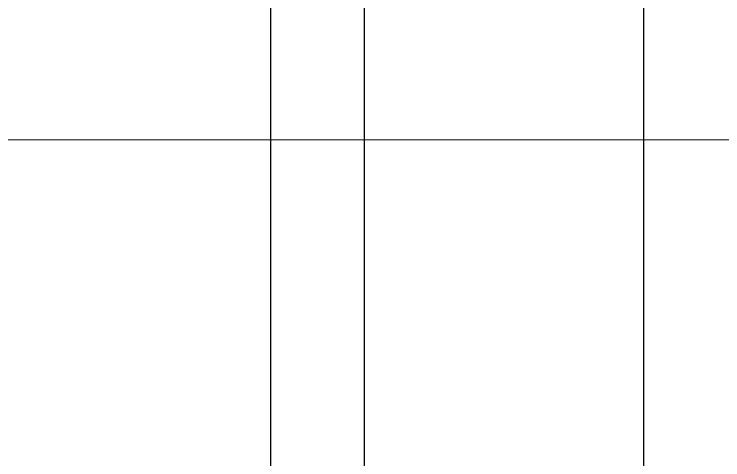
# Model space of a CAD drawing. Header units: millimetres. Extents: x -853432 to -773672, y -18171 to 22484.
# Drawn here: x -844208 to -843448, y 10938 to 11416 of the extents above; entities that cross this region are included whole.
import ezdxf
from ezdxf.xclip import XClip

# ---------------------------------------------------------------- set-up
doc = ezdxf.new("R2010")
doc.units = ezdxf.units.MM
doc.header["$XCLIPFRAME"] = 0
doc.layers.add('000 - WIPEOUT', color=250, linetype='Continuous')
doc.layers.add('A11_ALU.SOLID SHEET', color=2, linetype='Continuous')
doc.layers.add('A-GLAZ-CURT', color=2, linetype='Continuous', lineweight=9)

# ---------------------------------------------------------------- blocks, each defined once
blk = doc.blocks.new('System Panel - DPA-AR_Metal Ceiling Rectangular Panel-15987054-4251-01 ENLARGED CONCOURSE LEVEL - REFLECTED CEILING PLAN - SHEET 2')
at = {"layer": 'A-GLAZ-CURT'}
for p, q in [((-845107.46, 11281.37), (-847507.46, 11281.37)), ((-847507.46, 11281.37), (-845107.46, 11281.37))]:
    blk.add_line(p, q, dxfattribs=at)
blk = doc.blocks.new('*U634')
at = {"layer": 'A-GLAZ-CURT'}
blk.add_blockref('System Panel - DPA-AR_Metal Ceiling Rectangular Panel-15987054-4251-01 ENLARGED CONCOURSE LEVEL - REFLECTED CEILING PLAN - SHEET 2', (838282.37, -3579.02), dxfattribs=at)
blk = doc.blocks.new('*U1002')
at = {"color": 3}
for points in [[(-1087.5, -850), (1087.5, -850), (1087.5, -1150), (-1087.5, -1150)], [(-1087.5, -1250), (1087.5, -1250), (1087.5, -1550), (-1087.5, -1550)]]:
    blk.add_wipeout(points, dxfattribs=at).dxf.layer = '000 - WIPEOUT'
at = {"layer": 'A11_ALU.SOLID SHEET', "color": 0, "linetype": 'ByBlock'}
for points in [[(-1087.5, -1150), (1087.5, -1150), (1087.5, -850), (-1087.5, -850)], [(-1087.5, -1550), (1087.5, -1550), (1087.5, -1250), (-1087.5, -1250)]]:
    blk.add_lwpolyline(points, close=True, dxfattribs=at)
blk = doc.blocks.new('*U1213')
at = {"layer": 'A11_ALU.SOLID SHEET', "color": 0, "linetype": 'ByBlock', "rotation": 90}
blk.add_blockref('*U1002', (-100400, 6927.5), dxfattribs=at)

msp = doc.modelspace()

# ---------------------------------------------------------------- block references
at = {"layer": 'A11_ALU.SOLID SHEET'}
ref = msp.add_blockref('*U1213', (-744682.37, 3579.02), dxfattribs=at)
XClip(ref).set_block_clipping_path([(-104690.1238047112, -9620.0029952966), (-34092.6543255156, 14392.9971737705)])

# ---------------------------------------------------------------- next in the draw order: block references
msp.add_blockref('*U634', (-835882.37, 3579.02))

doc.saveas('drawing.dxf')
